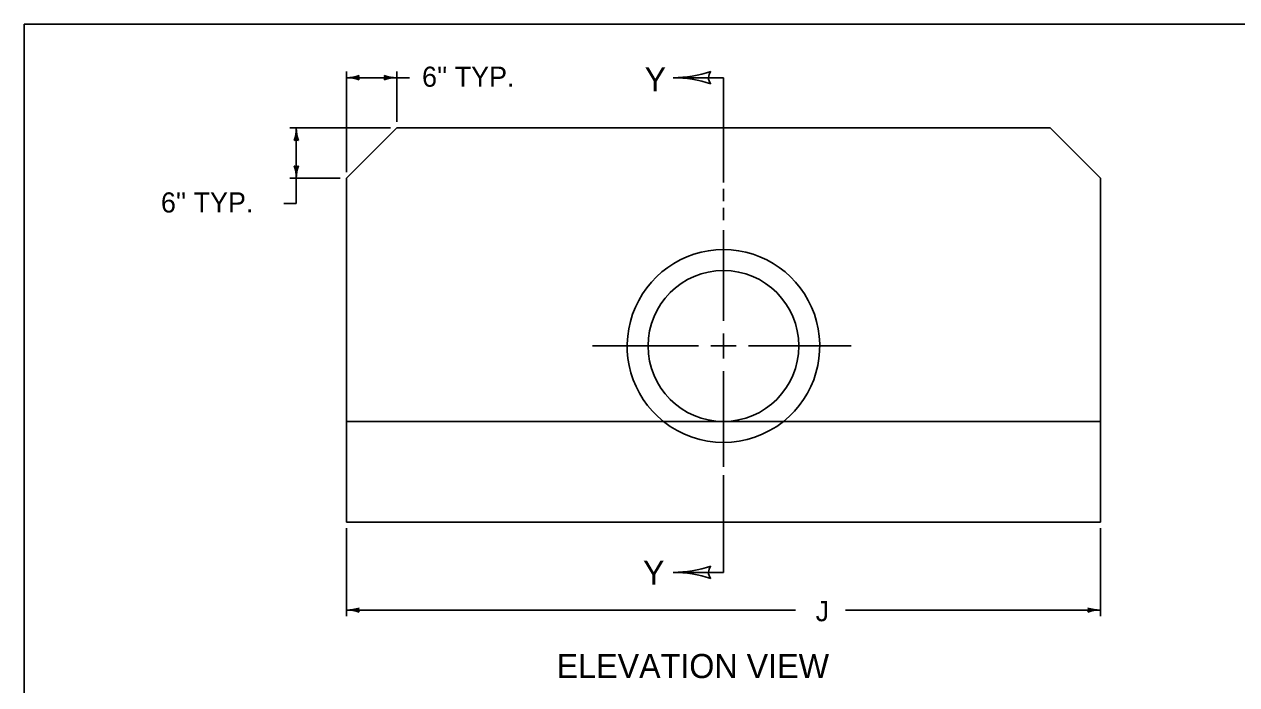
# Model space of a CAD drawing. Extents: x 1007 to 1035.5, y 1000.5 to 1021.5.
# Drawn here: x 1007 to 1019.06, y 1014.93 to 1021.5 of the extents above; entities that cross this region are included whole.
import ezdxf

# ---------------------------------------------------------------- set-up
doc = ezdxf.new("R2010")
doc.units = 0
for name, color, linetype in [('Level 1', 7, 'Continuous'), ('Level 10', 7, 'Continuous'), ('Level 11', 7, 'Continuous')]:
    doc.layers.add(name, color=color, linetype=linetype)

msp = doc.modelspace()

# ---------------------------------------------------------------- linework, layer by layer
at = {"layer": 'Level 1'}
for p, q in [((1010.207, 1021.031), (1010.207, 1020.031)), ((1010.707, 1021.031), (1010.707, 1020.531)), ((1010.207, 1020.969), (1010.832, 1020.969)), ((1013.457, 1020.969), (1013.957, 1020.969)), ((1013.957, 1019.927), (1013.957, 1020.969)), ((1009.644, 1020.469), (1010.644, 1020.469)), ((1009.707, 1020.469), (1009.707, 1019.719)), ((1010.707, 1020.469), (1010.207, 1019.969)), ((1010.707, 1020.469), (1017.207, 1020.469)), ((1017.207, 1020.469), (1017.707, 1019.969)), ((1009.644, 1019.969), (1010.144, 1019.969)), ((1010.207, 1016.552), (1010.207, 1019.969)), ((1017.707, 1019.969), (1017.707, 1016.552)), ((1013.957, 1019.74), (1013.957, 1019.865)), ((1009.707, 1019.719), (1009.582, 1019.719)), ((1013.957, 1019.552), (1013.957, 1019.676)), ((1013.957, 1018.552), (1013.957, 1019.452)), ((1013.957, 1018.177), (1013.957, 1018.427)), ((1012.655, 1018.302), (1013.707, 1018.302)), ((1013.832, 1018.302), (1014.082, 1018.302)), ((1014.207, 1018.302), (1015.227, 1018.302)), ((1013.957, 1017.1), (1013.957, 1018.052)), ((1010.207, 1017.552), (1017.707, 1017.552)), ((1013.957, 1016.052), (1013.957, 1017.019)), ((1010.207, 1016.552), (1017.707, 1016.552)), ((1010.207, 1016.49), (1010.207, 1015.615)), ((1017.707, 1016.49), (1017.707, 1015.615)), ((1013.457, 1016.052), (1013.957, 1016.052)), ((1010.207, 1015.677), (1014.672, 1015.677)), ((1015.171, 1015.677), (1017.707, 1015.677))]:
    msp.add_line(p, q, dxfattribs=at)
msp.add_circle((1013.957, 1018.302), 0.75, dxfattribs=at)
for centre, radius, start, end in [((1010.207, 1021.36), 0.391, 270, 288.6688), ((1010.355, 1020.969), 0.0313, 138.7746, 220.8913), ((1010.558, 1020.969), 0.0313, 318.7746, 40.8913), ((1010.707, 1021.36), 0.391, 251.3472, 269.9939), ((1013.457, 1022.141), 1.172, 270, 288.6688), ((1013.902, 1020.969), 0.0938, 138.7746, 220.8913), ((1010.207, 1020.578), 0.391, 71.3472, 89.9939), ((1010.207, 1021.36), 0.391, 269.9878, 270), ((1010.707, 1020.578), 0.391, 90, 108.6688), ((1010.707, 1020.578), 0.391, 89.9878, 90), ((1013.457, 1022.141), 1.172, 269.9878, 270), ((1013.457, 1019.797), 1.172, 71.3472, 89.9939), ((1009.316, 1020.469), 0.391, 341.3472, 359.9939), ((1010.098, 1020.469), 0.391, 180, 198.6688), ((1010.098, 1020.469), 0.391, 179.9878, 180), ((1009.707, 1020.32), 0.0313, 48.7746, 130.8913), ((1009.707, 1020.117), 0.0313, 228.7746, 310.8913), ((1009.316, 1019.969), 0.391, 0, 18.6688), ((1010.098, 1019.969), 0.391, 161.3472, 179.9939), ((1009.316, 1019.969), 0.391, 359.9878, 0), ((1013.957, 1018.302), 0.958, 308.5, 231.5001), ((1013.957, 1018.302), 0.958, 231.5, 308.5), ((1013.457, 1017.224), 1.172, 269.9878, 270), ((1013.457, 1017.224), 1.172, 270, 288.6688), ((1013.457, 1014.88), 1.172, 71.3472, 89.9939), ((1013.902, 1016.052), 0.0938, 138.7746, 220.8913), ((1010.207, 1016.068), 0.391, 270, 288.6688), ((1010.207, 1015.286), 0.391, 71.3472, 89.9939), ((1010.207, 1016.068), 0.391, 269.9878, 270), ((1010.355, 1015.677), 0.0313, 138.7746, 220.8913), ((1017.558, 1015.677), 0.0313, 318.7746, 40.8913), ((1017.707, 1016.068), 0.391, 251.3472, 269.9939), ((1017.707, 1015.286), 0.391, 90, 108.6688), ((1017.707, 1015.286), 0.391, 89.9878, 90)]:
    msp.add_arc(centre, radius, start, end, dxfattribs=at)
at = {"layer": 'Level 10'}
for q in [(1035.5, 1021.5), (1007, 1000.5)]:
    msp.add_line((1007, 1021.5), q, dxfattribs=at)
at = {"layer": 'Level 11'}
msp.add_lwpolyline([(1007, 1000.5), (1035.5, 1000.5), (1035.5, 1021.5), (1007, 1021.5)], close=True, dxfattribs=at)

# ---------------------------------------------------------------- texts
at = {"layer": 'Level 1'}
for s, height, p in [("6'' TYP.", 0.2, (1010.958, 1020.879)), ('Y', 0.24, (1013.172, 1020.833)), ("6'' TYP.", 0.2, (1008.36, 1019.629)), ('Y', 0.24, (1013.156, 1015.929)), ('J', 0.2, (1014.874, 1015.566)), ('ELEVATION VIEW', 0.24, (1012.297, 1015.001))]:
    msp.add_text(s, height=height, dxfattribs=at).set_placement(p)

doc.saveas('drawing.dxf')
